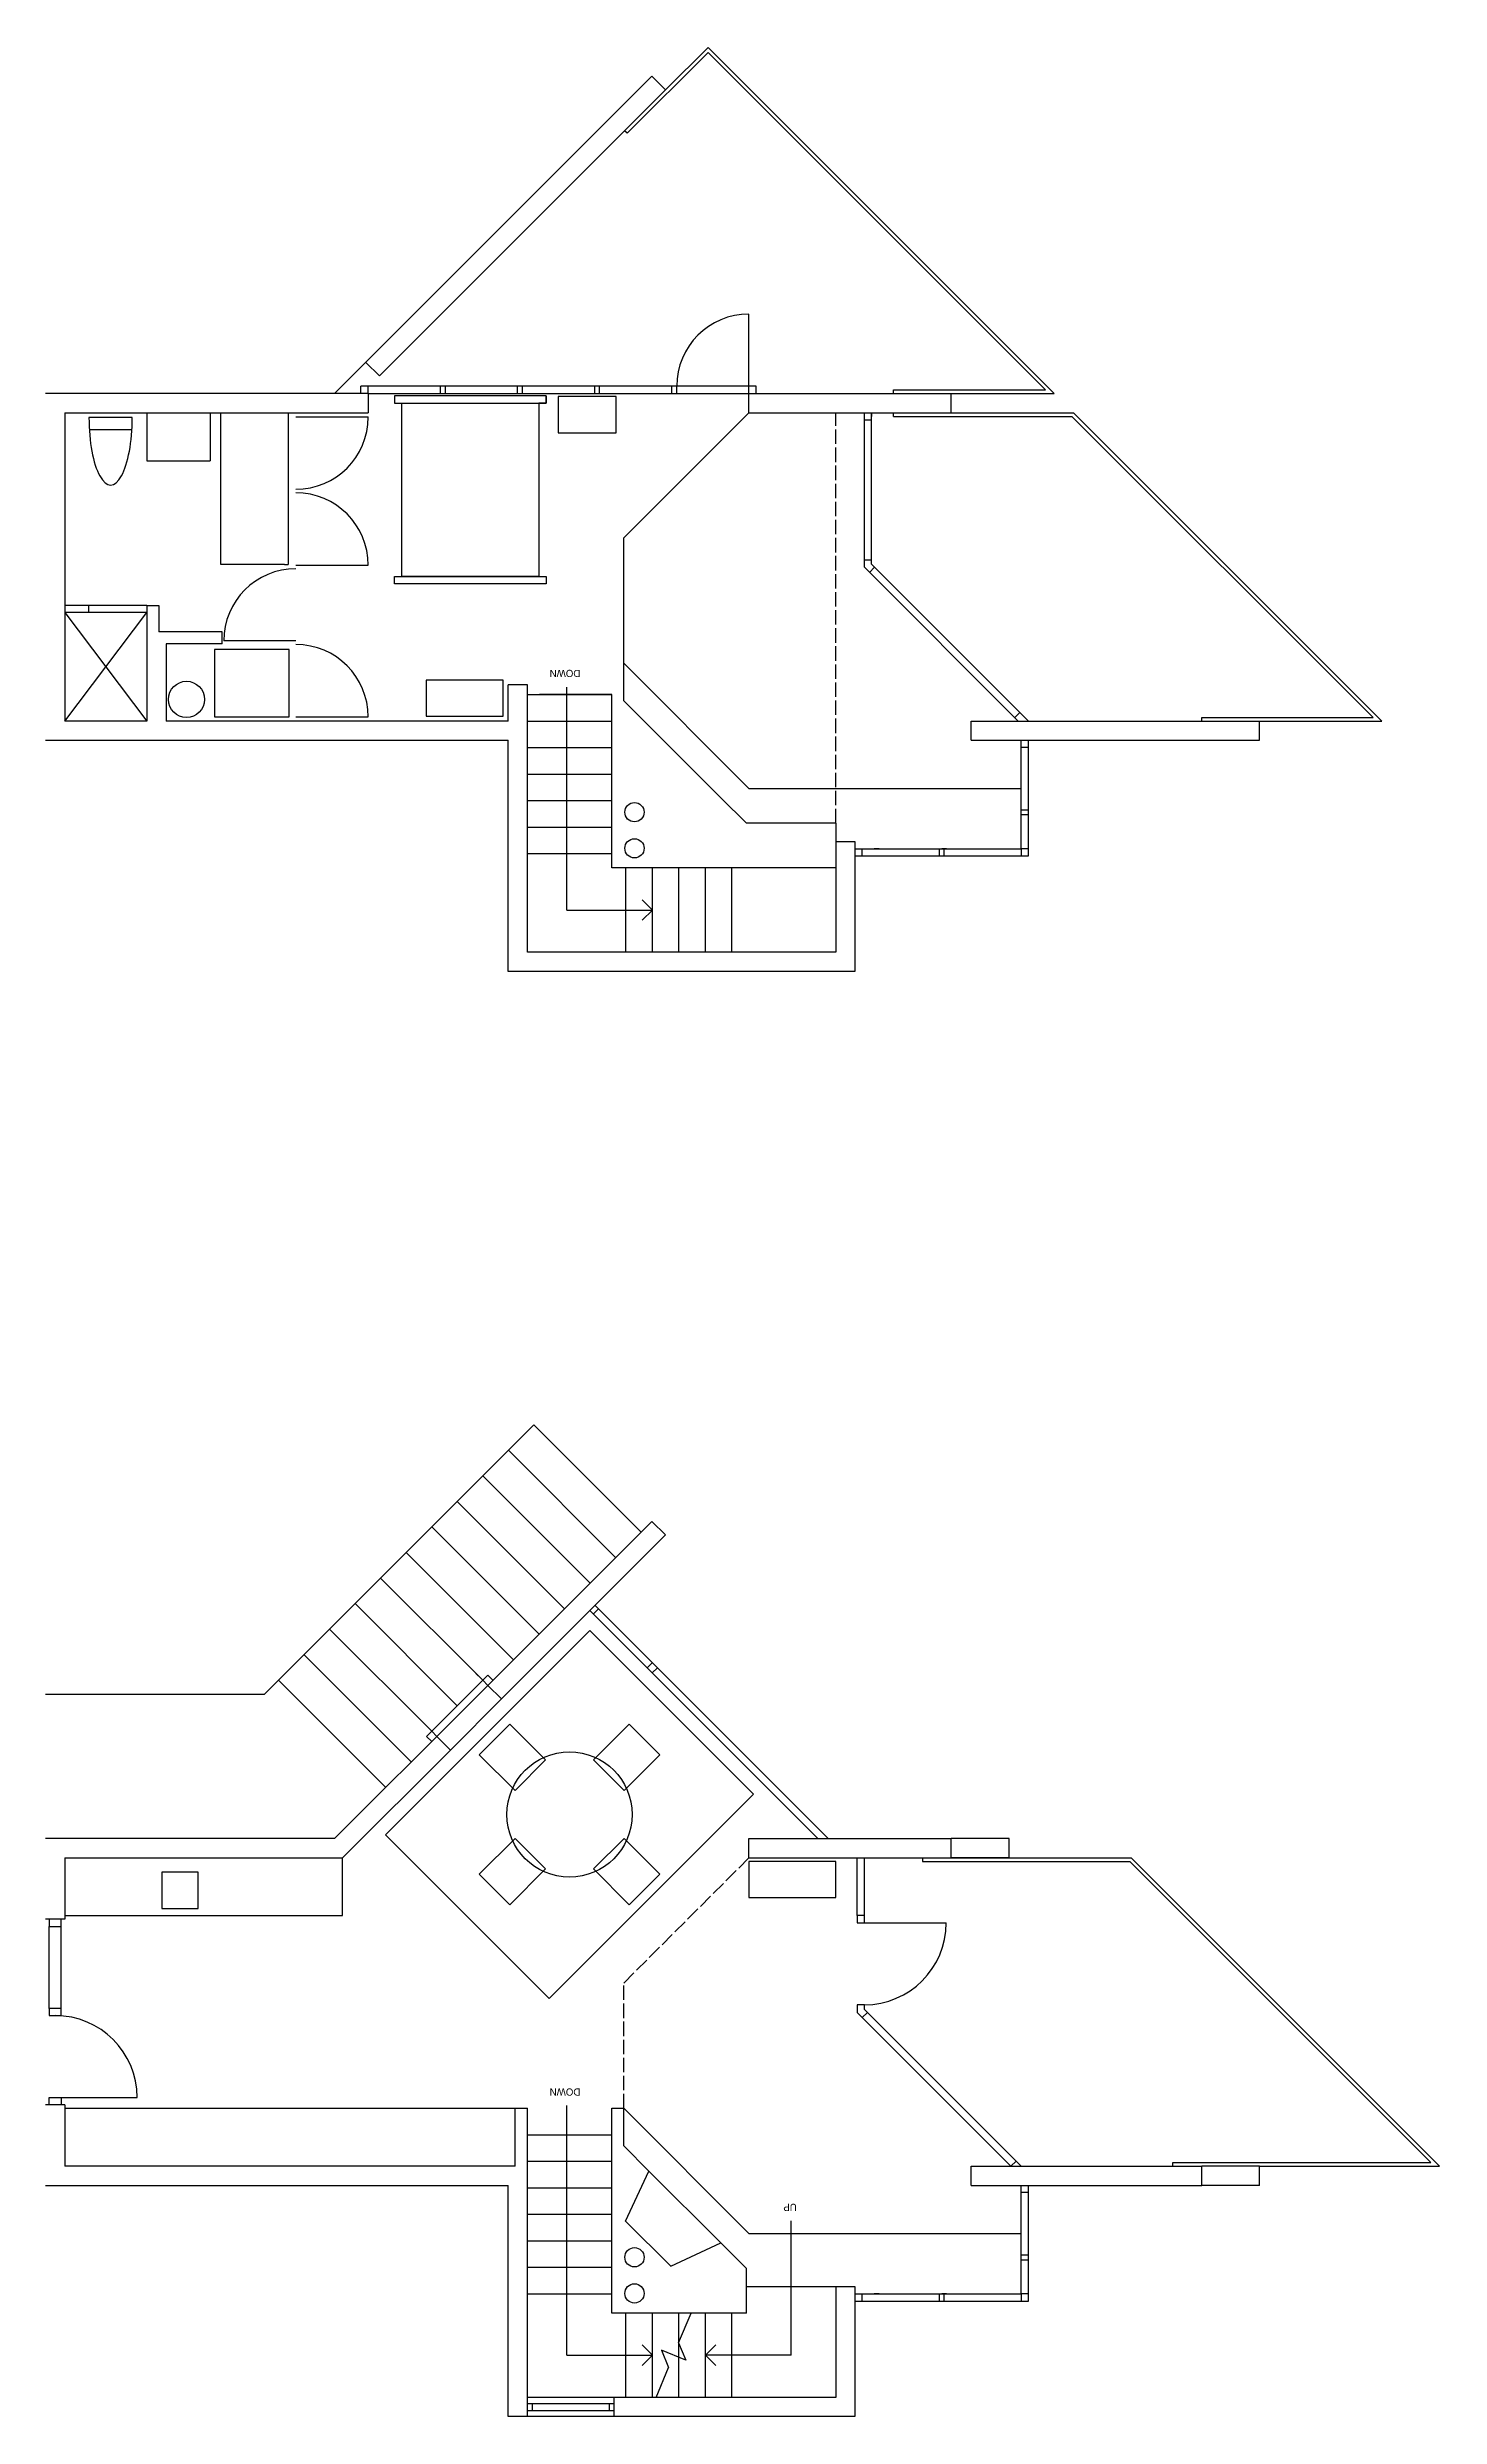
# Model space of a CAD drawing. Header units: inches. Extents: x -16498 to 2265, y 141 to 7454.
# Drawn here: x -12561 to -11983, y 2108 to 3091 of the extents above; entities that cross this region are included whole.
import ezdxf

# ---------------------------------------------------------------- set-up
doc = ezdxf.new("R2010")
doc.units = ezdxf.units.IN
doc.header["$LTSCALE"] = 0.5
doc.header["$MEASUREMENT"] = 0
doc.linetypes.add('ACAD_ISO02W100', pattern=[15, 12, -3])
for name, color, linetype in [('A-doors', 254, 'Continuous'), ('A-Elev-South', 7, 'Continuous'), ('A-fixtures', 140, 'Continuous'), ('A-furniture', 33, 'Continuous'), ('A-glazing', 252, 'Continuous'), ('A-millwork', 252, 'Continuous'), ('A-soffit', 251, 'ACAD_ISO02W100'), ('A-stairs', 252, 'Continuous'), ('A-text', 254, 'Continuous'), ('A-walls', 7, 'Continuous')]:
    doc.layers.add(name, color=color, linetype=linetype)

msp = doc.modelspace()

# ---------------------------------------------------------------- linework, layer by layer
at = {"layer": 'A-doors'}
for p, q in [((-12269.82, 2950.67), (-12269.82, 2980.67)), ((-12488.45, 2843.67), (-12488.45, 2848.67)), ((-12560.32, 2314.17), (-12560.32, 2311.17)), ((-12555.32, 2314.17), (-12560.32, 2314.17)), ((-12555.32, 2311.17), (-12555.32, 2314.17)), ((-12224.92, 2315.67), (-12224.92, 2312.67)), ((-12221.92, 2315.67), (-12224.92, 2315.67)), ((-12224.92, 2312.67), (-12221.92, 2312.67)), ((-12221.92, 2312.67), (-12221.92, 2315.67)), ((-12221.92, 2312.67), (-12187.92, 2312.67)), ((-12560.32, 2311.17), (-12555.32, 2311.17)), ((-12560.32, 2277.17), (-12560.32, 2274.17)), ((-12555.32, 2277.17), (-12560.32, 2277.17)), ((-12560.32, 2274.17), (-12555.32, 2274.17)), ((-12555.32, 2274.17), (-12555.32, 2277.17)), ((-12224.92, 2278.67), (-12224.92, 2275.52)), ((-12221.92, 2278.67), (-12224.92, 2278.67)), ((-12221.92, 2276.76), (-12221.92, 2278.67)), ((-12560.32, 2237.17), (-12560.32, 2240.17)), ((-12560.32, 2240.17), (-12555.32, 2240.17)), ((-12555.32, 2237.17), (-12560.32, 2237.17)), ((-12557.82, 2240.17), (-12523.82, 2240.17)), ((-12555.32, 2240.17), (-12555.32, 2237.17))]:
    msp.add_line(p, q, dxfattribs=at)
for centre, radius, start, end in [((-12269.82, 2950.67), 30, 90, 180), ((-12221.92, 2312.67), 34, 270, 0), ((-12557.82, 2240.17), 34, 0, 90)]:
    msp.add_arc(centre, radius, start, end, dxfattribs=at)
at = {"layer": 'A-Elev-South', "color": 253}
for p, q in [((-12470.92, 2407.67), (-12359.1, 2519.49)), ((-12314.55, 2474.94), (-12359.1, 2519.49)), ((-12325.16, 2464.33), (-12369.71, 2508.88)), ((-12335.77, 2453.73), (-12380.32, 2498.27)), ((-12346.37, 2443.12), (-12390.92, 2487.67)), ((-12356.98, 2432.51), (-12401.53, 2477.06)), ((-12367.59, 2421.91), (-12412.14, 2466.45)), ((-12380.32, 2413.42), (-12422.74, 2455.85)), ((-12390.92, 2402.81), (-12433.35, 2445.24)), ((-12401.53, 2392.21), (-12443.95, 2434.63)), ((-12410.01, 2379.48), (-12454.56, 2424.03)), ((-12420.62, 2368.87), (-12465.17, 2413.42)), ((-12561.82, 2407.67), (-12470.92, 2407.67)), ((-12161.82, 2347.67), (-12185.82, 2347.67)), ((-12197.82, 2339.67), (-12197.82, 2338.17)), ((-12161.82, 2339.67), (-12185.82, 2339.67)), ((-12057.82, 2211.67), (-12081.82, 2211.67)), ((-12057.82, 2203.67), (-12081.82, 2203.67))]:
    msp.add_line(p, q, dxfattribs=at)
at = {"layer": 'A-Elev-South', "color": 7}
for p, q in [((-12310.12, 2479.38), (-12378.2, 2411.29)), ((-12304.46, 2473.72), (-12310.12, 2479.38))]:
    msp.add_line(p, q, dxfattribs=at)
at = {"layer": 'A-fixtures'}
for p, q in [((-12525.82, 2937.67), (-12543.82, 2937.67)), ((-12525.82, 2937.67), (-12543.82, 2937.67)), ((-12543.68, 2932.67), (-12525.97, 2932.67)), ((-12519.82, 2859.67), (-12553.82, 2859.67)), ((-12553.82, 2811.67), (-12519.82, 2856.67)), ((-12553.82, 2856.67), (-12519.82, 2811.67)), ((-12519.82, 2856.67), (-12553.82, 2856.67)), ((-12543.82, 2856.67), (-12543.82, 2859.67))]:
    msp.add_line(p, q, dxfattribs=at)
msp.add_lwpolyline([(-12460.64, 2813.35), (-12460.64, 2841.35), (-12491.64, 2841.35), (-12491.64, 2813.35), (-12460.64, 2813.35)], dxfattribs=at)
msp.add_circle((-12503.32, 2820.67), 7.5, dxfattribs=at)
msp.add_ellipse((-12534.82, 2937.67), major_axis=(0, 28), ratio=0.321429, start_param=1.570796, end_param=4.712389, dxfattribs=at)
at = {"layer": 'A-furniture'}
for points in [[(-12353.99, 2946.68), (-12416.99, 2946.68), (-12416.99, 2943.68), (-12353.99, 2943.68), (-12353.99, 2946.68), (-12353.99, 2943.68), (-12356.99, 2943.68), (-12356.99, 2871.68), (-12353.99, 2871.68), (-12353.99, 2871.68), (-12353.99, 2868.68), (-12416.99, 2868.68), (-12416.99, 2871.68), (-12413.99, 2871.68), (-12356.99, 2871.68), (-12413.99, 2871.68), (-12413.99, 2943.68)], [(-12325, 2946.37), (-12349, 2946.37), (-12349, 2931.37), (-12325, 2931.37), (-12325, 2946.37)], [(-12371.82, 2813.67), (-12371.82, 2828.67), (-12403.82, 2828.67), (-12403.82, 2813.67), (-12371.82, 2813.67)], [(-12366.95, 2367.57), (-12381.8, 2382.42), (-12369.07, 2395.15), (-12354.22, 2380.3), (-12366.95, 2367.57)], [(-12334.42, 2380.3), (-12319.58, 2395.15), (-12306.85, 2382.42), (-12321.7, 2367.57), (-12334.42, 2380.3)], [(-12366.95, 2347.77), (-12381.8, 2332.92), (-12369.07, 2320.19), (-12354.22, 2335.04), (-12366.95, 2347.77)], [(-12334.42, 2335.04), (-12319.58, 2320.19), (-12306.85, 2332.92), (-12321.7, 2347.77), (-12334.42, 2335.04)], [(-12233.82, 2323.17), (-12233.82, 2338.17), (-12269.82, 2338.17), (-12269.82, 2323.17), (-12233.82, 2323.17)]]:
    msp.add_lwpolyline(points, dxfattribs=at)
msp.add_lwpolyline([(-12267.96, 2366.15), (-12335.84, 2434.04), (-12420.69, 2349.18), (-12352.81, 2281.3)], close=True, dxfattribs=at)
msp.add_circle((-12344.32, 2357.67), 26, dxfattribs=at)
at = {"layer": 'A-glazing'}
for p, q in [((-12266.82, 2950.67), (-12430.89, 2950.67)), ((-12430.89, 2947.67), (-12430.89, 2950.67)), ((-12427.89, 2947.67), (-12427.89, 2950.67)), ((-12397.87, 2947.67), (-12397.87, 2950.67)), ((-12395.87, 2947.67), (-12395.87, 2950.67)), ((-12365.86, 2947.67), (-12365.86, 2950.67)), ((-12363.86, 2947.67), (-12363.86, 2950.67)), ((-12333.84, 2947.67), (-12333.84, 2950.67)), ((-12331.84, 2947.79), (-12331.84, 2950.79)), ((-12301.82, 2947.67), (-12301.82, 2950.67)), ((-12299.82, 2947.67), (-12299.82, 2950.67)), ((-12269.82, 2947.67), (-12269.82, 2950.67)), ((-12269.82, 2949.67), (-12269.82, 2950.67)), ((-12266.82, 2947.67), (-12266.82, 2950.67)), ((-12221.92, 2878.67), (-12221.92, 2939.67)), ((-12221.92, 2936.67), (-12218.92, 2936.67)), ((-12218.92, 2878.67), (-12218.92, 2939.67)), ((-12221.92, 2878.67), (-12218.92, 2878.67)), ((-12221.92, 2875.52), (-12221.92, 2878.67)), ((-12221.92, 2875.52), (-12158.07, 2811.67)), ((-12219.79, 2873.39), (-12217.67, 2875.51)), ((-12218.92, 2876.76), (-12218.92, 2878.67)), ((-12218.92, 2876.76), (-12153.82, 2811.67)), ((-12326.82, 2822.67), (-12356.82, 2822.67)), ((-12159.48, 2813.08), (-12157.36, 2815.2)), ((-12156.82, 2758.67), (-12156.82, 2803.67)), ((-12153.82, 2758.67), (-12153.82, 2803.67)), ((-12153.82, 2800.67), (-12156.82, 2800.67)), ((-12153.82, 2774.67), (-12156.82, 2774.67)), ((-12153.82, 2772.67), (-12156.82, 2772.67)), ((-12225.82, 2758.67), (-12156.82, 2758.67)), ((-12225.82, 2755.67), (-12153.82, 2755.67)), ((-12222.82, 2755.67), (-12222.82, 2758.67)), ((-12215.82, 2758.67), (-12217.82, 2758.67)), ((-12217.82, 2755.67), (-12215.82, 2755.67)), ((-12190.82, 2758.67), (-12188.82, 2758.67)), ((-12190.82, 2758.67), (-12190.82, 2755.67)), ((-12187.82, 2758.67), (-12189.82, 2758.67)), ((-12188.82, 2755.67), (-12188.82, 2758.67)), ((-12156.82, 2758.67), (-12156.82, 2755.67)), ((-12153.82, 2758.67), (-12156.82, 2758.67)), ((-12153.82, 2755.67), (-12153.82, 2758.67)), ((-12335.84, 2442.34), (-12241.17, 2347.67)), ((-12332.3, 2443.05), (-12334.42, 2440.93)), ((-12333.72, 2444.46), (-12236.92, 2347.67)), ((-12309.96, 2420.7), (-12312.08, 2418.58)), ((-12378.21, 2411.28), (-12399.41, 2390.09)), ((-12383.15, 2416.24), (-12381.03, 2414.12)), ((-12380.33, 2413.41), (-12378.2, 2411.29)), ((-12307.84, 2418.58), (-12309.96, 2416.46)), ((-12372.55, 2405.63), (-12393.74, 2384.44)), ((-12401.53, 2392.21), (-12399.41, 2390.09)), ((-12224.92, 2315.67), (-12224.92, 2339.67)), ((-12221.92, 2315.67), (-12221.92, 2338.17)), ((-12560.32, 2277.17), (-12560.32, 2311.17)), ((-12555.32, 2277.17), (-12555.32, 2311.17)), ((-12224.92, 2275.52), (-12161.07, 2211.67)), ((-12222.79, 2273.39), (-12220.67, 2275.51)), ((-12221.92, 2276.76), (-12156.82, 2211.67)), ((-12161.07, 2211.67), (-12158.95, 2213.79)), ((-12156.82, 2158.67), (-12156.82, 2203.67)), ((-12153.82, 2158.67), (-12153.82, 2203.67)), ((-12153.82, 2200.67), (-12156.82, 2200.67)), ((-12153.82, 2174.67), (-12156.82, 2174.67)), ((-12153.82, 2172.67), (-12156.82, 2172.67)), ((-12225.82, 2158.67), (-12156.82, 2158.67)), ((-12225.82, 2155.67), (-12153.82, 2155.67)), ((-12222.82, 2155.67), (-12222.82, 2158.67)), ((-12215.82, 2158.67), (-12217.82, 2158.67)), ((-12217.82, 2155.67), (-12215.82, 2155.67)), ((-12190.82, 2158.67), (-12190.82, 2155.67)), ((-12190.82, 2158.67), (-12188.82, 2158.67)), ((-12187.82, 2158.67), (-12189.82, 2158.67)), ((-12188.82, 2155.67), (-12188.82, 2158.67)), ((-12156.82, 2158.67), (-12156.82, 2155.67)), ((-12153.82, 2158.67), (-12156.82, 2158.67)), ((-12153.82, 2155.67), (-12153.82, 2158.67)), ((-12361.82, 2113.17), (-12325.82, 2113.17)), ((-12361.82, 2110.17), (-12325.82, 2110.17)), ((-12359.82, 2113.17), (-12359.82, 2110.17)), ((-12327.82, 2113.17), (-12327.82, 2110.17))]:
    msp.add_line(p, q, dxfattribs=at)
at = {"layer": 'A-glazing', "color": 253}
for p, q in [((-12378.21, 2415.52), (-12403.65, 2390.09)), ((-12378.21, 2415.52), (-12376.09, 2413.4)), ((-12403.65, 2390.09), (-12401.53, 2387.96))]:
    msp.add_line(p, q, dxfattribs=at)
at = {"layer": 'A-millwork'}
for p, q in [((-12320.37, 3055.69), (-12286.81, 3089.25)), ((-12286.81, 3089.25), (-12146.73, 2949.17)), ((-12320.37, 3055.69), (-12321.43, 3056.75)), ((-12427.89, 2947.67), (-12269.82, 2947.67)), ((-12209.82, 2947.67), (-12209.82, 2949.17)), ((-12209.82, 2949.17), (-12146.73, 2949.17)), ((-12519.82, 2939.67), (-12519.82, 2919.67)), ((-12493.45, 2939.67), (-12493.45, 2919.67)), ((-12489.14, 2876.67), (-12489.14, 2939.67)), ((-12461.14, 2939.67), (-12461.14, 2876.67)), ((-12457.89, 2937.92), (-12427.89, 2937.92)), ((-12218.92, 2939.67), (-12218.92, 2938.17)), ((-12209.82, 2938.17), (-12209.82, 2939.67)), ((-12185.82, 2939.67), (-12135.11, 2939.67)), ((-12135.11, 2939.67), (-12007.11, 2811.67)), ((-12519.82, 2919.67), (-12493.45, 2919.67)), ((-12462.64, 2876.67), (-12489.14, 2876.67)), ((-12462.64, 2876.67), (-12461.14, 2876.67)), ((-12457.89, 2876.42), (-12427.89, 2876.42)), ((-12457.89, 2844.92), (-12487.89, 2844.92)), ((-12457.89, 2813.42), (-12427.89, 2813.42)), ((-12081.82, 2811.67), (-12081.82, 2813.17)), ((-12057.82, 2811.67), (-12007.11, 2811.67)), ((-12498.51, 2333.67), (-12513.51, 2333.67)), ((-12513.51, 2333.67), (-12513.51, 2318.67)), ((-12498.51, 2318.67), (-12498.51, 2333.67)), ((-12438.51, 2315.67), (-12438.51, 2339.67)), ((-12221.82, 2338.17), (-12221.82, 2339.67)), ((-12221.82, 2338.17), (-12221.82, 2339.67)), ((-12197.82, 2338.17), (-12111.73, 2338.17)), ((-12185.82, 2339.67), (-12111.11, 2339.67)), ((-12111.73, 2338.17), (-11986.73, 2213.17)), ((-12111.11, 2339.67), (-11983.11, 2211.67)), ((-12553.82, 2315.67), (-12438.51, 2315.67)), ((-12513.51, 2318.67), (-12498.51, 2318.67)), ((-12553.82, 2235.67), (-12366.82, 2235.67)), ((-12093.82, 2211.67), (-12093.82, 2213.17)), ((-12093.82, 2213.17), (-11986.73, 2213.17)), ((-12057.82, 2211.67), (-11983.11, 2211.67))]:
    msp.add_line(p, q, dxfattribs=at)
at = {"layer": 'A-millwork', "color": 254}
for p, q in [((-12304.46, 3073.72), (-12286.81, 3091.37)), ((-12286.81, 3091.37), (-12143.11, 2947.67))]:
    msp.add_line(p, q, dxfattribs=at)
at = {"layer": 'A-millwork', "color": 253}
msp.add_line((-12185.82, 2947.67), (-12143.11, 2947.67), dxfattribs=at)
at = {"layer": 'A-millwork', "color": 251}
for p, q in [((-12209.82, 2938.17), (-12135.73, 2938.17)), ((-12135.73, 2938.17), (-12010.73, 2813.17)), ((-12081.82, 2813.17), (-12010.73, 2813.17))]:
    msp.add_line(p, q, dxfattribs=at)
at = {"layer": 'A-millwork'}
for centre, start, end in [((-12457.89, 2937.92), 270, 0), ((-12457.89, 2876.42), 0, 90), ((-12457.89, 2844.92), 90, 180), ((-12457.89, 2813.42), 0, 90)]:
    msp.add_arc(centre, 30, start, end, dxfattribs=at)
at = {"layer": 'A-soffit', "linetype": 'ACAD_ISO02W100'}
msp.add_line((-12233.82, 2769.2), (-12233.82, 2939.67), dxfattribs=at)
at = {"layer": 'A-soffit'}
for p in [(-12269.82, 2339.67), (-12321.82, 2235.67)]:
    msp.add_line(p, (-12321.82, 2287.67), dxfattribs=at)
at = {"layer": 'A-stairs'}
for p, q in [((-12321.82, 2835.67), (-12269.82, 2783.67)), ((-12361.82, 2822.67), (-12326.82, 2822.67)), ((-12361.82, 2811.67), (-12326.82, 2811.67)), ((-12361.82, 2800.67), (-12326.82, 2800.67)), ((-12361.82, 2789.67), (-12326.82, 2789.67)), ((-12361.82, 2778.67), (-12326.82, 2778.67)), ((-12269.82, 2783.67), (-12156.82, 2783.67)), ((-12361.82, 2767.67), (-12326.82, 2767.67)), ((-12361.82, 2756.67), (-12326.82, 2756.67)), ((-12320.87, 2715.67), (-12320.87, 2750.67)), ((-12309.87, 2715.67), (-12309.87, 2750.67)), ((-12298.87, 2715.67), (-12298.87, 2750.67)), ((-12287.87, 2715.67), (-12287.87, 2750.67)), ((-12276.87, 2715.67), (-12276.87, 2750.67)), ((-12321.82, 2235.67), (-12269.82, 2183.67)), ((-12361.82, 2224.67), (-12326.82, 2224.67)), ((-12361.82, 2213.67), (-12326.82, 2213.67)), ((-12361.82, 2202.67), (-12326.82, 2202.67)), ((-12361.82, 2191.67), (-12326.82, 2191.67)), ((-12361.82, 2180.67), (-12326.82, 2180.67)), ((-12269.82, 2183.67), (-12156.82, 2183.67)), ((-12361.82, 2169.67), (-12326.82, 2169.67)), ((-12361.82, 2158.67), (-12326.82, 2158.67)), ((-12270.91, 2161.67), (-12233.82, 2161.67)), ((-12320.87, 2115.67), (-12320.87, 2150.67)), ((-12309.87, 2115.67), (-12309.87, 2150.67)), ((-12299.01, 2138.25), (-12293.87, 2150.67)), ((-12298.87, 2115.67), (-12298.87, 2150.67)), ((-12287.87, 2115.67), (-12287.87, 2150.67)), ((-12276.87, 2115.67), (-12276.87, 2150.67)), ((-12306.2, 2135.27), (-12303.22, 2128.09)), ((-12296.04, 2131.06), (-12306.2, 2135.27)), ((-12299.01, 2138.25), (-12296.04, 2131.06)), ((-12308.37, 2115.67), (-12303.22, 2128.09))]:
    msp.add_line(p, q, dxfattribs=at)
at = {"layer": 'A-text'}
for p, q in [((-12345.37, 2733.17), (-12345.37, 2825.8)), ((-12309.87, 2733.17), (-12314.11, 2737.41)), ((-12345.37, 2733.17), (-12309.87, 2733.17)), ((-12309.87, 2733.17), (-12314.11, 2728.93)), ((-12345.37, 2133.17), (-12345.37, 2236.8)), ((-12252.37, 2133.17), (-12252.37, 2188.91)), ((-12309.87, 2133.17), (-12314.11, 2137.41)), ((-12287.87, 2133.17), (-12283.63, 2137.41)), ((-12345.37, 2133.17), (-12309.87, 2133.17)), ((-12309.87, 2133.17), (-12314.11, 2128.93)), ((-12287.87, 2133.17), (-12283.63, 2128.93)), ((-12252.37, 2133.17), (-12287.87, 2133.17))]:
    msp.add_line(p, q, dxfattribs=at)
at = {"layer": 'A-walls'}
for p, q in [((-12399.4, 2990.1), (-12310.12, 3079.38)), ((-12310.12, 3079.38), (-12304.46, 3073.72)), ((-12304.46, 3073.72), (-12393.74, 2984.44)), ((-12441.82, 2947.67), (-12399.4, 2990.1)), ((-12393.74, 2984.44), (-12423.25, 2954.93)), ((-12428.91, 2960.58), (-12423.25, 2954.93)), ((-12427.89, 2947.67), (-12561.82, 2947.67)), ((-12427.89, 2947.67), (-12427.89, 2939.67)), ((-12269.82, 2947.67), (-12185.82, 2947.67)), ((-12269.82, 2939.67), (-12269.82, 2947.67)), ((-12185.82, 2939.67), (-12185.82, 2947.67)), ((-12553.82, 2939.67), (-12427.89, 2939.67)), ((-12553.82, 2939.67), (-12553.82, 2811.67)), ((-12321.82, 2887.67), (-12269.82, 2939.67)), ((-12269.82, 2939.67), (-12185.82, 2939.67)), ((-12321.82, 2820.11), (-12321.82, 2887.67)), ((-12519.82, 2859.67), (-12514.82, 2859.67)), ((-12519.82, 2859.67), (-12519.82, 2811.67)), ((-12514.82, 2859.67), (-12514.82, 2848.67)), ((-12488.45, 2848.67), (-12514.82, 2848.67)), ((-12488.45, 2843.67), (-12511.82, 2843.67)), ((-12511.82, 2843.67), (-12511.82, 2811.67)), ((-12369.82, 2811.67), (-12369.82, 2826.67)), ((-12361.82, 2826.67), (-12369.82, 2826.67)), ((-12361.82, 2715.67), (-12361.82, 2826.67)), ((-12326.82, 2750.67), (-12326.82, 2822.67)), ((-12321.82, 2820.11), (-12311.36, 2809.64)), ((-12561.82, 2803.67), (-12369.82, 2803.67)), ((-12519.82, 2811.67), (-12553.82, 2811.67)), ((-12369.82, 2811.67), (-12511.82, 2811.67)), ((-12369.82, 2707.67), (-12369.82, 2803.67)), ((-12281.38, 2779.67), (-12311.36, 2809.64)), ((-12177.63, 2811.67), (-12057.82, 2811.67)), ((-12177.63, 2803.67), (-12177.63, 2811.67)), ((-12177.63, 2803.67), (-12057.82, 2803.67)), ((-12057.82, 2803.67), (-12057.82, 2811.67)), ((-12281.38, 2779.67), (-12270.91, 2769.2)), ((-12233.82, 2769.2), (-12270.91, 2769.2)), ((-12233.82, 2769.2), (-12233.82, 2715.67)), ((-12233.82, 2761.67), (-12225.82, 2761.67)), ((-12225.82, 2761.67), (-12225.82, 2707.67)), ((-12233.82, 2750.67), (-12326.82, 2750.67)), ((-12233.82, 2715.67), (-12361.82, 2715.67)), ((-12225.82, 2707.67), (-12369.82, 2707.67)), ((-12304.46, 2473.72), (-12372.55, 2405.63)), ((-12378.2, 2411.29), (-12372.55, 2405.63)), ((-12393.74, 2384.44), (-12438.51, 2339.67)), ((-12430.5, 2358.99), (-12399.41, 2390.09)), ((-12399.41, 2390.09), (-12393.75, 2384.43)), ((-12441.82, 2347.67), (-12430.5, 2358.99)), ((-12441.82, 2347.67), (-12561.82, 2347.67)), ((-12269.82, 2339.67), (-12269.82, 2347.67)), ((-12269.82, 2347.67), (-12185.82, 2347.67)), ((-12185.82, 2339.67), (-12185.82, 2347.67)), ((-12553.82, 2339.67), (-12438.51, 2339.67)), ((-12553.82, 2339.67), (-12553.82, 2314.17)), ((-12269.82, 2339.67), (-12185.82, 2339.67)), ((-12553.82, 2314.17), (-12561.82, 2314.17)), ((-12553.82, 2237.17), (-12561.82, 2237.17)), ((-12553.82, 2237.17), (-12553.82, 2211.67)), ((-12366.82, 2235.67), (-12361.82, 2235.67)), ((-12366.82, 2211.67), (-12366.82, 2235.67)), ((-12361.82, 2107.67), (-12361.82, 2235.67)), ((-12326.82, 2150.67), (-12326.82, 2235.67)), ((-12326.82, 2235.67), (-12321.82, 2235.67)), ((-12321.82, 2220.11), (-12321.82, 2235.67)), ((-12321.82, 2220.11), (-12311.36, 2209.64)), ((-12561.82, 2203.67), (-12369.82, 2203.67)), ((-12366.82, 2211.67), (-12553.82, 2211.67)), ((-12369.82, 2107.67), (-12369.82, 2203.67)), ((-12321.06, 2188.84), (-12311.36, 2209.64)), ((-12281.38, 2179.67), (-12311.36, 2209.64)), ((-12177.63, 2211.67), (-12081.82, 2211.67)), ((-12177.63, 2203.67), (-12177.63, 2211.67)), ((-12177.63, 2203.67), (-12081.82, 2203.67)), ((-12081.82, 2203.67), (-12081.82, 2211.67)), ((-12321.06, 2188.84), (-12302.32, 2170.11)), ((-12302.32, 2170.11), (-12281.52, 2179.81)), ((-12281.38, 2179.67), (-12270.91, 2169.2)), ((-12270.91, 2150.67), (-12270.91, 2169.2)), ((-12233.82, 2161.67), (-12233.82, 2115.67)), ((-12233.82, 2161.67), (-12225.82, 2161.67)), ((-12225.82, 2161.67), (-12225.82, 2107.67)), ((-12270.91, 2150.67), (-12326.82, 2150.67)), ((-12233.82, 2115.67), (-12325.82, 2115.67)), ((-12325.82, 2107.67), (-12325.82, 2115.67)), ((-12361.82, 2107.67), (-12369.82, 2107.67)), ((-12225.82, 2107.67), (-12325.82, 2107.67))]:
    msp.add_line(p, q, dxfattribs=at)
at = {"layer": 'A-walls', "color": 253}
for p, q in [((-12161.82, 2339.67), (-12161.82, 2347.67)), ((-12057.82, 2203.67), (-12057.82, 2211.67)), ((-12325.82, 2115.67), (-12361.82, 2115.67)), ((-12325.82, 2107.67), (-12361.82, 2107.67))]:
    msp.add_line(p, q, dxfattribs=at)
at = {"layer": 'A-walls'}
for centre in [(-12317.35, 2773.82), (-12317.35, 2758.82), (-12317.35, 2173.82), (-12317.35, 2158.82)]:
    msp.add_circle(centre, 4, dxfattribs=at)

# ---------------------------------------------------------------- texts
at = {"layer": 'A-text'}
for s, p in [('DOWN', (-12339.84, 2832.93)), ('DOWN', (-12339.84, 2243.93)), ('UP', (-12249.99, 2196.03))]:
    msp.add_text(s, height=3, rotation=180, dxfattribs=at).set_placement(p)

doc.saveas('drawing.dxf')
